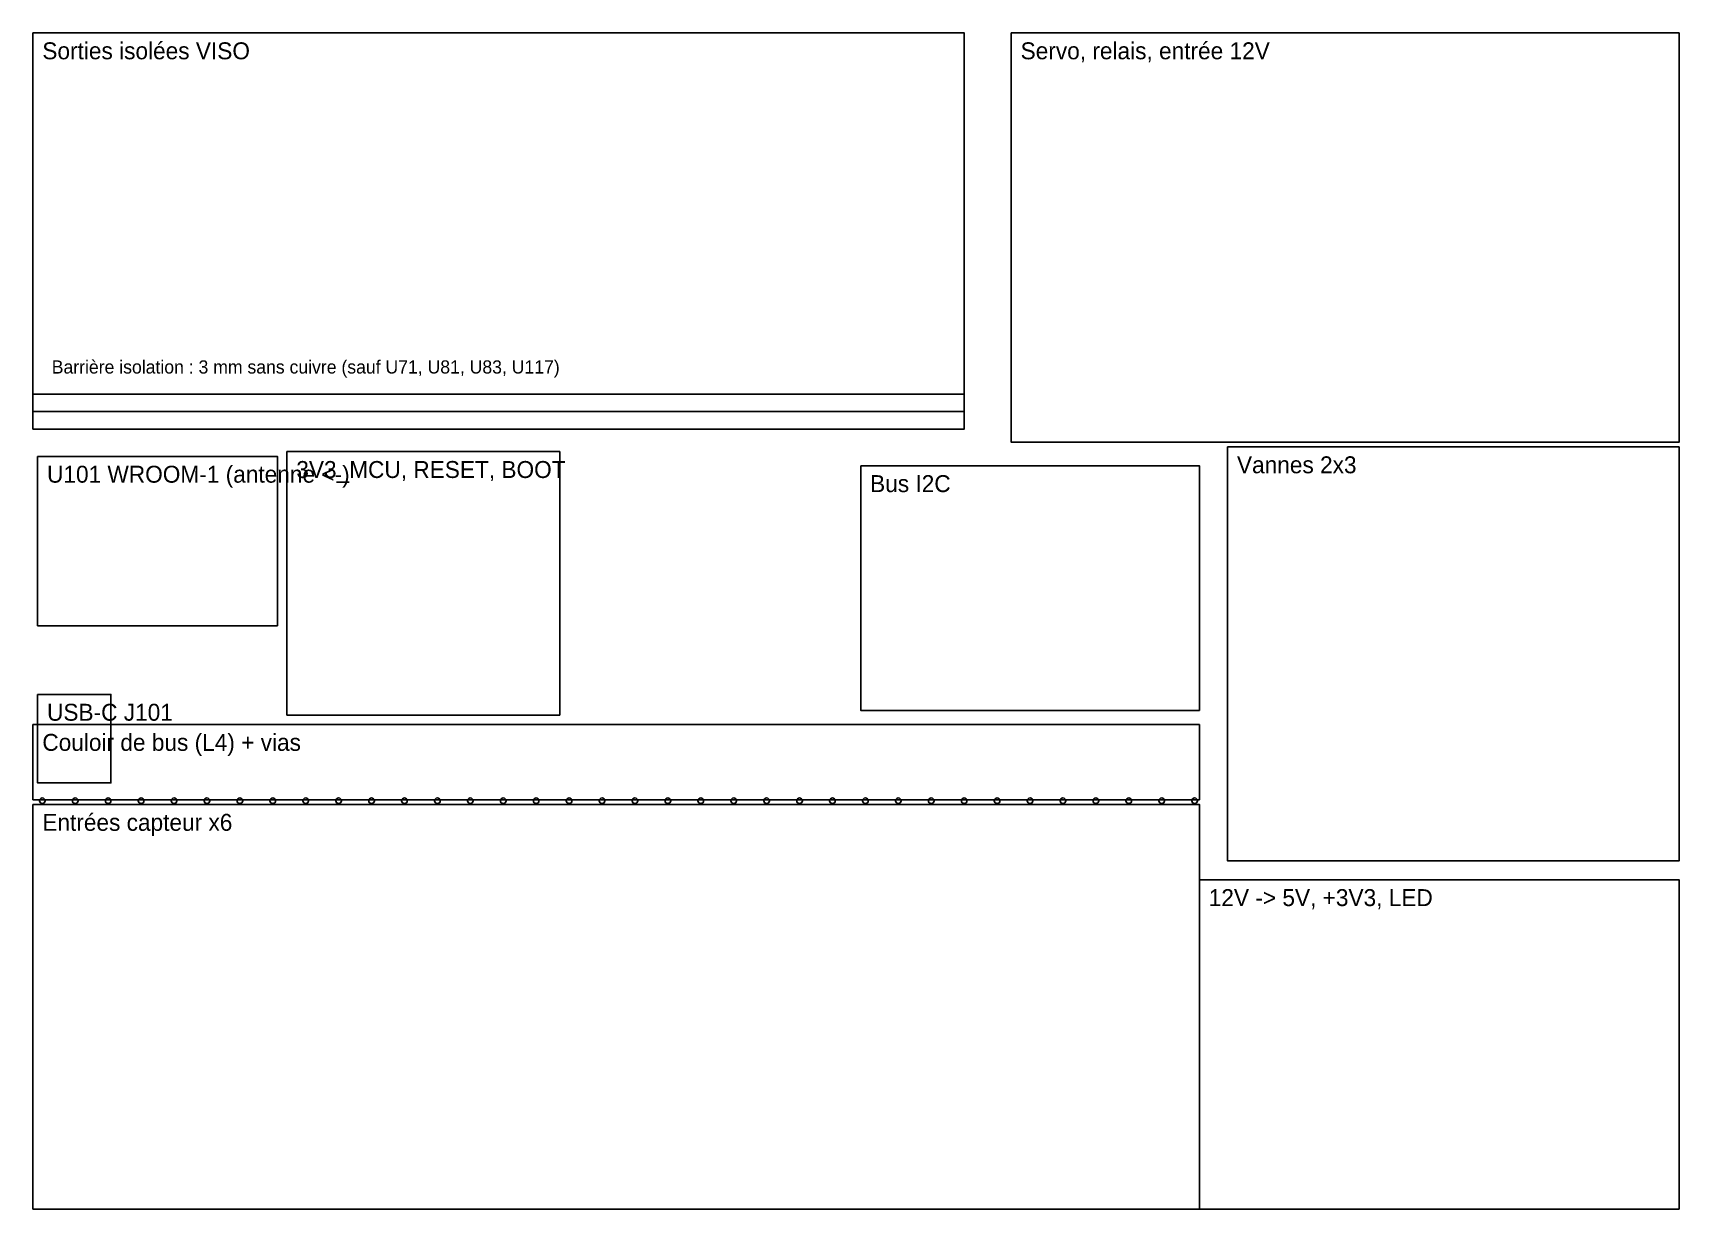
# Model space of a CAD drawing. Header units: millimetres. Extents: x 0 to 175, y 0 to 125.
import ezdxf
from ezdxf.enums import TextEntityAlignment as Align

# ---------------------------------------------------------------- set-up
doc = ezdxf.new("R2010")
doc.units = ezdxf.units.MM
doc.layers.add('BARRIERE', color=1, linetype='Continuous')
doc.layers.add('ZONES', color=8, linetype='Continuous')

msp = doc.modelspace()

# ---------------------------------------------------------------- linework, layer by layer
at = {"layer": 'BARRIERE'}
msp.add_line((0, 84.75), (99, 84.75), dxfattribs=at)
msp.add_lwpolyline([(0, 86.6), (99, 86.6), (99, 82.9), (0, 82.9)], close=True, dxfattribs=at)
at = {"layer": 'ZONES'}
for points in [[(0, 125), (99, 125), (99, 86.6), (0, 86.6)], [(104, 125), (175, 125), (175, 81.5), (104, 81.5)], [(27, 80.5), (56, 80.5), (56, 52.5), (27, 52.5)], [(127, 81), (175, 81), (175, 37), (127, 37)], [(0.5, 80), (26, 80), (26, 62), (0.5, 62)], [(88, 79), (124, 79), (124, 53), (88, 53)], [(0.5, 54.7), (8.3, 54.7), (8.3, 45.3), (0.5, 45.3)], [(0, 51.5), (124, 51.5), (124, 43.5), (0, 43.5)], [(0, 43), (124, 43), (124, 0), (0, 0)], [(124, 35), (175, 35), (175, 0), (124, 0)]]:
    msp.add_lwpolyline(points, close=True, dxfattribs=at)
for centre in [(1, 43.4), (4.5, 43.4), (8, 43.4), (11.5, 43.4), (15, 43.4), (18.5, 43.4), (22, 43.4), (25.5, 43.4), (29, 43.4), (32.5, 43.4), (36, 43.4), (39.5, 43.4), (43, 43.4), (46.5, 43.4), (50, 43.4), (53.5, 43.4), (57, 43.4), (60.5, 43.4), (64, 43.4), (67.5, 43.4), (71, 43.4), (74.5, 43.4), (78, 43.4), (81.5, 43.4), (85, 43.4), (88.5, 43.4), (92, 43.4), (95.5, 43.4), (99, 43.4), (102.5, 43.4), (106, 43.4), (109.5, 43.4), (113, 43.4), (116.5, 43.4), (120, 43.4), (123.5, 43.4)]:
    msp.add_circle(centre, 0.3, dxfattribs=at)

# ---------------------------------------------------------------- texts
at = {"layer": 'BARRIERE'}
msp.add_text('Barrière isolation : 3 mm sans cuivre (sauf U71, U81, U83, U117)', height=1.4, dxfattribs=at).set_placement((2, 90.2), align=Align.TOP_LEFT)
at = {"layer": 'ZONES'}
for s, p in [('Sorties isolées VISO', (1, 124)), ('Servo, relais, entrée 12V', (105, 124)), ('U101 WROOM-1 (antenne <-)', (1.5, 79)), ('3V3_MCU, RESET, BOOT', (28, 79.5)), ('Vannes 2x3', (128, 80)), ('Bus I2C', (89, 78)), ('USB-C J101', (1.5, 53.7)), ('Couloir de bus (L4) + vias', (1, 50.5)), ('Entrées capteur x6', (1, 42)), ('12V -> 5V, +3V3, LED', (125, 34))]:
    msp.add_text(s, height=1.8, dxfattribs=at).set_placement(p, align=Align.TOP_LEFT)

doc.saveas('drawing.dxf')
